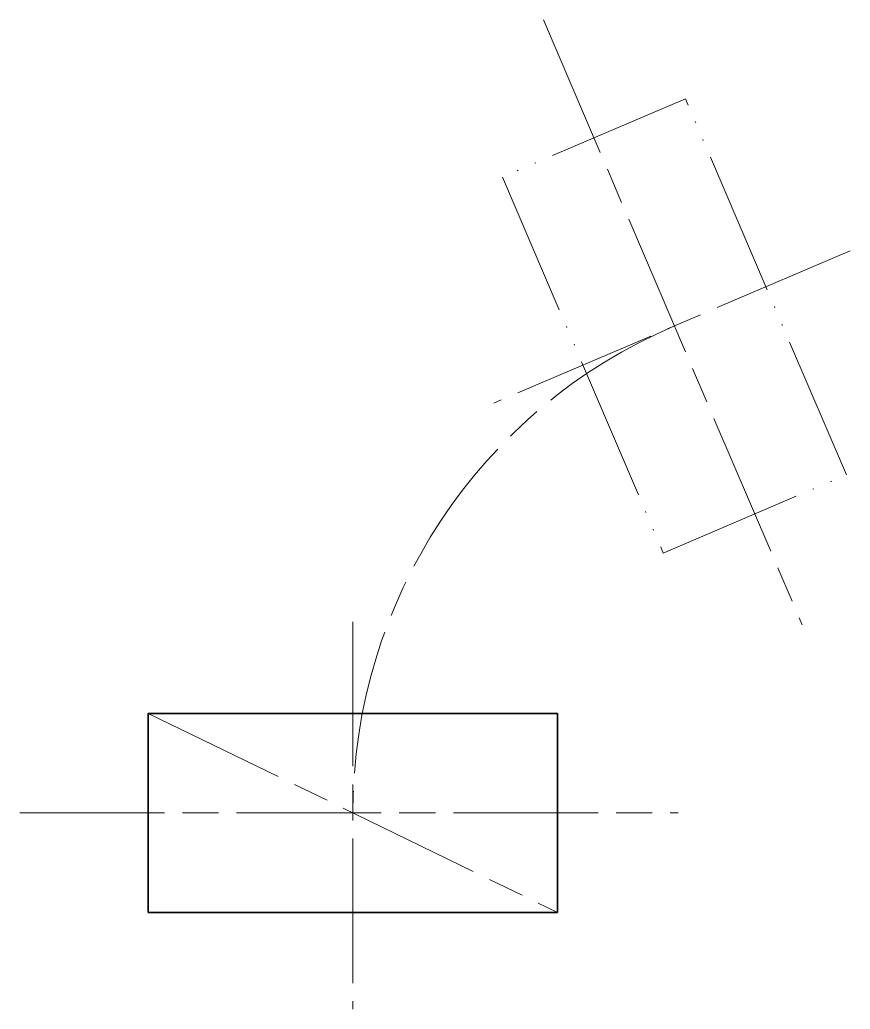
# Model space of a CAD drawing. Header units: millimetres. Extents: x 218 to 286.9, y -0.6 to 81.6.
import ezdxf

# ---------------------------------------------------------------- set-up
doc = ezdxf.new("R2010")
doc.units = ezdxf.units.MM
doc.header["$LTSCALE"] = 0.5
doc.header["$MEASUREMENT"] = 0
doc.linetypes.add('ACAD_ISO05W100', pattern=[33, 24, -3, 0, -3, 0, -3])
doc.linetypes.add('ACAD_ISO08W100', pattern=[36, 24, -3, 6, -3])
doc.layers.get('0').update_dxf_attribs({"linetype": 'CONTINUOUS', "lineweight": 35})
doc.layers.add('Assi', color=7, linetype='ACAD_ISO08W100', lineweight=18)
doc.layers.add('MistaFine2Pt', color=7, linetype='ACAD_ISO05W100', lineweight=18)

msp = doc.modelspace()

# ---------------------------------------------------------------- linework, layer by layer
msp.add_lwpolyline([(228.625, 7.482), (262.588, 7.482), (262.588, 24.003), (228.625, 24.003)], close=True)
at = {"layer": 'Assi'}
for p, q in [((261.43, 81.603), (282.909, 31.357)), ((286.889, 62.417), (257.307, 49.772)), ((245.607, 31.611), (245.607, -0.561)), ((228.625, 24.003), (262.588, 7.482)), ((217.958, 15.743), (272.602, 15.743))]:
    msp.add_line(p, q, dxfattribs=at)
msp.add_arc((289.584, 15.743), 43.977, 113.14565, 180, dxfattribs=at)
at = {"layer": 'MistaFine2Pt'}
msp.add_lwpolyline([(258.027, 68.547), (271.377, 37.319), (286.568, 43.812), (273.218, 75.041)], close=True, dxfattribs=at)

doc.saveas('drawing.dxf')
